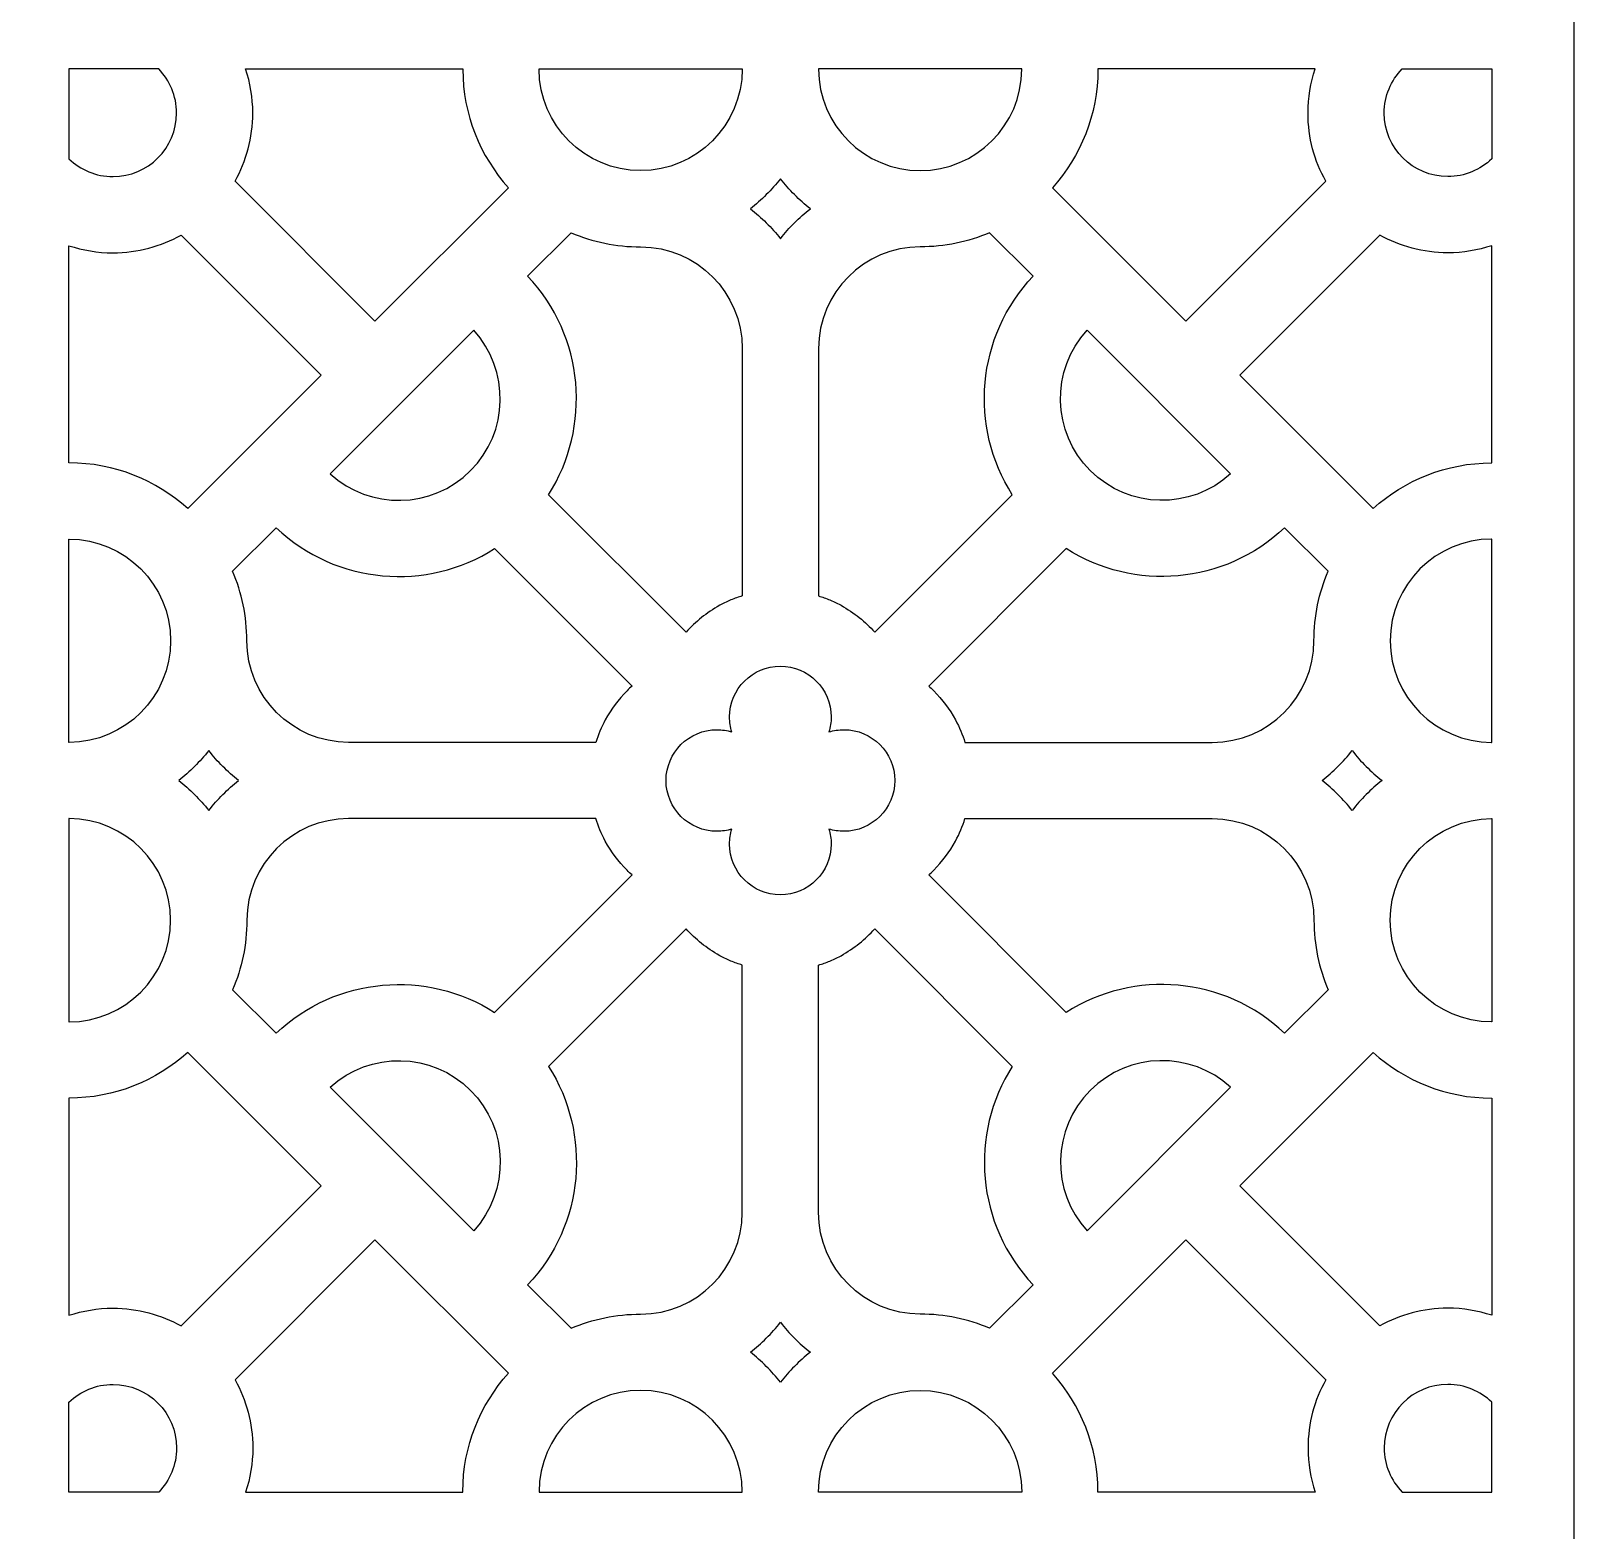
# Model space of a CAD drawing. Header units: centimetres. Extents: x -27.5 to -15.9, y -9.5 to 9.5.
# Drawn here: x -25.072 to -22.644, y -2.367 to -0.008 of the extents above; entities that cross this region are included whole.
import ezdxf

# ---------------------------------------------------------------- set-up
doc = ezdxf.new("R2010")
doc.units = ezdxf.units.CM
doc.header["$MEASUREMENT"] = 0
doc.layers.add('layer 1', color=7, linetype='Continuous')

msp = doc.modelspace()

# ---------------------------------------------------------------- linework, layer by layer
at = {"layer": 'layer 1', "color": 250}
for points, knots in [([(-27.5, 9.5), (-27.5, 9.5), (-27.5, 9.5), (-27.5, 9.5), (-27.5, 9.5), (-27.5, 9.5), (-22.6443, 9.5), (-22.6443, 9.5), (-22.6443, 9.5), (-22.6443, 9.5), (-22.6443, -9.5), (-22.6443, -9.5), (-22.6443, -9.5), (-22.6443, -9.5), (-27.5, -9.5), (-27.5, -9.5), (-27.5, -9.5), (-27.5, -9.5), (-27.5, 9.5), (-27.5, 9.5)], [0, 0, 0, 0, 0.1666667, 0.1666667, 0.1666667, 0.1666667, 0.3333333, 0.3333333, 0.3333333, 0.3333333, 0.5, 0.5, 0.5, 0.5, 0.6666667, 0.6666667, 0.6666667, 0.6666667, 1, 1, 1, 1]), ([(-24.87102, -0.06826), (-24.87102, -0.06826), (-24.87102, -0.06826), (-24.87102, -0.06826), (-24.87102, -0.06826), (-24.85364, -0.08626), (-24.84293, -0.11071), (-24.84293, -0.13759), (-24.84293, -0.13759), (-24.84293, -0.19263), (-24.88782, -0.23753), (-24.94287, -0.23753), (-24.94287, -0.23753), (-24.96974, -0.23753), (-24.99421, -0.22681), (-25.0122, -0.20944), (-25.0122, -0.20944), (-25.0122, -0.20944), (-25.0122, -0.06826), (-25.0122, -0.06826), (-25.0122, -0.06826), (-25.0122, -0.06826), (-24.87102, -0.06826), (-24.87102, -0.06826)], [0, 0, 0, 0, 0.1428571, 0.1428571, 0.1428571, 0.1428571, 0.2857143, 0.2857143, 0.2857143, 0.2857143, 0.4285714, 0.4285714, 0.4285714, 0.4285714, 0.5714286, 0.5714286, 0.5714286, 0.5714286, 0.7142857, 0.7142857, 0.7142857, 0.7142857, 1, 1, 1, 1]), ([(-24.75098, -0.24468), (-24.75098, -0.24468), (-24.75098, -0.24468), (-24.75098, -0.24468), (-24.75098, -0.24468), (-24.75098, -0.24468), (-24.5308, -0.46488), (-24.5308, -0.46488), (-24.5308, -0.46488), (-24.5308, -0.46488), (-24.32091, -0.25498), (-24.32091, -0.25498), (-24.32091, -0.25498), (-24.36535, -0.20553), (-24.39248, -0.14026), (-24.39263, -0.06884), (-24.39263, -0.06884), (-24.39263, -0.06865), (-24.39263, -0.06845), (-24.39263, -0.06826), (-24.39263, -0.06826), (-24.39263, -0.06826), (-24.73427, -0.06826), (-24.73427, -0.06826), (-24.73427, -0.06826), (-24.72698, -0.09008), (-24.72302, -0.11339), (-24.72302, -0.13759), (-24.72302, -0.13759), (-24.72302, -0.17643), (-24.7332, -0.21296), (-24.75098, -0.24468)], [0, 0, 0, 0, 0.1111111, 0.1111111, 0.1111111, 0.1111111, 0.2222222, 0.2222222, 0.2222222, 0.2222222, 0.3333333, 0.3333333, 0.3333333, 0.3333333, 0.4444444, 0.4444444, 0.4444444, 0.4444444, 0.5555556, 0.5555556, 0.5555556, 0.5555556, 0.6666667, 0.6666667, 0.6666667, 0.6666667, 0.7777778, 0.7777778, 0.7777778, 0.7777778, 1, 1, 1, 1]), ([(-24.27272, -0.06826), (-24.27272, -0.06826), (-24.27272, -0.06826), (-24.27272, -0.06826), (-24.27272, -0.06826), (-24.27272, -0.06843), (-24.27272, -0.0686), (-24.27272, -0.06877), (-24.27272, -0.06877), (-24.27244, -0.1566), (-24.20072, -0.22815), (-24.11283, -0.22815), (-24.11283, -0.22815), (-24.02487, -0.22815), (-23.95311, -0.15649), (-23.95296, -0.06857), (-23.95296, -0.06857), (-23.95296, -0.06846), (-23.95294, -0.06836), (-23.95294, -0.06826), (-23.95294, -0.06826), (-23.95294, -0.06826), (-24.27272, -0.06826), (-24.27272, -0.06826)], [0, 0, 0, 0, 0.1428571, 0.1428571, 0.1428571, 0.1428571, 0.2857143, 0.2857143, 0.2857143, 0.2857143, 0.4285714, 0.4285714, 0.4285714, 0.4285714, 0.5714286, 0.5714286, 0.5714286, 0.5714286, 0.7142857, 0.7142857, 0.7142857, 0.7142857, 1, 1, 1, 1]), ([(-23.51327, -0.06826), (-23.51327, -0.06826), (-23.51327, -0.06826), (-23.51327, -0.06826), (-23.51327, -0.06826), (-23.51327, -0.06843), (-23.51328, -0.0686), (-23.51328, -0.06877), (-23.51328, -0.06877), (-23.51355, -0.1566), (-23.58526, -0.22815), (-23.67315, -0.22815), (-23.67315, -0.22815), (-23.76111, -0.22815), (-23.83287, -0.15649), (-23.83303, -0.06857), (-23.83303, -0.06857), (-23.83303, -0.06846), (-23.83304, -0.06836), (-23.83304, -0.06826), (-23.83304, -0.06826), (-23.83304, -0.06826), (-23.51327, -0.06826), (-23.51327, -0.06826)], [0, 0, 0, 0, 0.1428571, 0.1428571, 0.1428571, 0.1428571, 0.2857143, 0.2857143, 0.2857143, 0.2857143, 0.4285714, 0.4285714, 0.4285714, 0.4285714, 0.5714286, 0.5714286, 0.5714286, 0.5714286, 0.7142857, 0.7142857, 0.7142857, 0.7142857, 1, 1, 1, 1]), ([(-23.035, -0.24468), (-23.035, -0.24468), (-23.035, -0.24468), (-23.035, -0.24468), (-23.035, -0.24468), (-23.035, -0.24468), (-23.25519, -0.46488), (-23.25519, -0.46488), (-23.25519, -0.46488), (-23.25519, -0.46488), (-23.46509, -0.25498), (-23.46509, -0.25498), (-23.46509, -0.25498), (-23.42065, -0.20553), (-23.3935, -0.14026), (-23.39336, -0.06884), (-23.39336, -0.06884), (-23.39336, -0.06865), (-23.39335, -0.06845), (-23.39335, -0.06826), (-23.39335, -0.06826), (-23.39335, -0.06826), (-23.05173, -0.06826), (-23.05173, -0.06826), (-23.05173, -0.06826), (-23.05901, -0.09008), (-23.06297, -0.11339), (-23.06297, -0.13759), (-23.06297, -0.13759), (-23.06297, -0.17643), (-23.0528, -0.21296), (-23.035, -0.24468)], [0, 0, 0, 0, 0.1111111, 0.1111111, 0.1111111, 0.1111111, 0.2222222, 0.2222222, 0.2222222, 0.2222222, 0.3333333, 0.3333333, 0.3333333, 0.3333333, 0.4444444, 0.4444444, 0.4444444, 0.4444444, 0.5555556, 0.5555556, 0.5555556, 0.5555556, 0.6666667, 0.6666667, 0.6666667, 0.6666667, 0.7777778, 0.7777778, 0.7777778, 0.7777778, 1, 1, 1, 1]), ([(-22.91496, -0.06826), (-22.91496, -0.06826), (-22.91496, -0.06826), (-22.91496, -0.06826), (-22.91496, -0.06826), (-22.93234, -0.08626), (-22.94305, -0.11071), (-22.94305, -0.13759), (-22.94305, -0.13759), (-22.94305, -0.19263), (-22.89816, -0.23753), (-22.84312, -0.23753), (-22.84312, -0.23753), (-22.81624, -0.23753), (-22.79179, -0.22681), (-22.7738, -0.20944), (-22.7738, -0.20944), (-22.7738, -0.20944), (-22.7738, -0.06826), (-22.7738, -0.06826), (-22.7738, -0.06826), (-22.7738, -0.06826), (-22.91496, -0.06826), (-22.91496, -0.06826)], [0, 0, 0, 0, 0.1428571, 0.1428571, 0.1428571, 0.1428571, 0.2857143, 0.2857143, 0.2857143, 0.2857143, 0.4285714, 0.4285714, 0.4285714, 0.4285714, 0.5714286, 0.5714286, 0.5714286, 0.5714286, 0.7142857, 0.7142857, 0.7142857, 0.7142857, 1, 1, 1, 1]), ([(-23.893, -0.24101), (-23.893, -0.24101), (-23.893, -0.24101), (-23.893, -0.24101), (-23.893, -0.24101), (-23.8792, -0.2585), (-23.86339, -0.27432), (-23.8459, -0.28811), (-23.8459, -0.28811), (-23.86339, -0.30189), (-23.8792, -0.31771), (-23.893, -0.33519), (-23.893, -0.33519), (-23.893, -0.33519), (-23.893, -0.3352), (-23.893, -0.3352), (-23.893, -0.3352), (-23.893, -0.3352), (-23.893, -0.33519), (-23.893, -0.33519), (-23.893, -0.33519), (-23.90678, -0.31771), (-23.92259, -0.30189), (-23.94008, -0.28811), (-23.94008, -0.28811), (-23.92259, -0.27432), (-23.90678, -0.2585), (-23.893, -0.24101)], [0, 0, 0, 0, 0.125, 0.125, 0.125, 0.125, 0.25, 0.25, 0.25, 0.25, 0.375, 0.375, 0.375, 0.375, 0.5, 0.5, 0.5, 0.5, 0.625, 0.625, 0.625, 0.625, 0.75, 0.75, 0.75, 0.75, 1, 1, 1, 1]), ([(-25.0122, -0.68783), (-25.0122, -0.68783), (-25.0122, -0.68783), (-25.0122, -0.68783), (-25.0122, -0.68783), (-25.01212, -0.68783), (-25.01205, -0.68783), (-25.01196, -0.68783), (-25.01196, -0.68783), (-24.94041, -0.68788), (-24.87501, -0.71505), (-24.82547, -0.75955), (-24.82547, -0.75955), (-24.82547, -0.75955), (-24.61558, -0.54966), (-24.61558, -0.54966), (-24.61558, -0.54966), (-24.61558, -0.54966), (-24.83577, -0.32948), (-24.83577, -0.32948), (-24.83577, -0.32948), (-24.86749, -0.34727), (-24.90403, -0.35744), (-24.94287, -0.35744), (-24.94287, -0.35744), (-24.96708, -0.35744), (-24.99039, -0.35348), (-25.0122, -0.3462), (-25.0122, -0.3462), (-25.0122, -0.3462), (-25.0122, -0.68783), (-25.0122, -0.68783)], [0, 0, 0, 0, 0.1111111, 0.1111111, 0.1111111, 0.1111111, 0.2222222, 0.2222222, 0.2222222, 0.2222222, 0.3333333, 0.3333333, 0.3333333, 0.3333333, 0.4444444, 0.4444444, 0.4444444, 0.4444444, 0.5555556, 0.5555556, 0.5555556, 0.5555556, 0.6666667, 0.6666667, 0.6666667, 0.6666667, 0.7777778, 0.7777778, 0.7777778, 0.7777778, 1, 1, 1, 1]), ([(-24.25781, -0.73786), (-24.25781, -0.73786), (-24.25781, -0.73786), (-24.25781, -0.73786), (-24.25781, -0.73786), (-24.25781, -0.73786), (-24.04146, -0.95421), (-24.04146, -0.95421), (-24.04146, -0.95421), (-24.02632, -0.93743), (-24.0093, -0.92394), (-23.98841, -0.9119), (-23.98841, -0.9119), (-23.98841, -0.9119), (-23.9709, -0.90345), (-23.9709, -0.90345), (-23.9709, -0.90345), (-23.96483, -0.90104), (-23.95888, -0.89893), (-23.95294, -0.89711), (-23.95294, -0.89711), (-23.95294, -0.89711), (-23.95294, -0.50795), (-23.95294, -0.50795), (-23.95294, -0.50795), (-23.95294, -0.41989), (-24.02476, -0.34806), (-24.11283, -0.34806), (-24.11283, -0.34806), (-24.15157, -0.34806), (-24.18851, -0.34011), (-24.22212, -0.32577), (-24.22212, -0.32577), (-24.22212, -0.32577), (-24.29062, -0.39428), (-24.29062, -0.39428), (-24.29062, -0.39428), (-24.20075, -0.4888), (-24.18984, -0.63157), (-24.25781, -0.73786)], [0, 0, 0, 0, 0.0909091, 0.0909091, 0.0909091, 0.0909091, 0.1818182, 0.1818182, 0.1818182, 0.1818182, 0.2727273, 0.2727273, 0.2727273, 0.2727273, 0.3636364, 0.3636364, 0.3636364, 0.3636364, 0.4545455, 0.4545455, 0.4545455, 0.4545455, 0.5454545, 0.5454545, 0.5454545, 0.5454545, 0.6363636, 0.6363636, 0.6363636, 0.6363636, 0.7272727, 0.7272727, 0.7272727, 0.7272727, 0.8181818, 0.8181818, 0.8181818, 0.8181818, 1, 1, 1, 1]), ([(-23.52817, -0.73786), (-23.52817, -0.73786), (-23.52817, -0.73786), (-23.52817, -0.73786), (-23.52817, -0.73786), (-23.52817, -0.73786), (-23.74452, -0.95421), (-23.74452, -0.95421), (-23.74452, -0.95421), (-23.75966, -0.93743), (-23.77668, -0.92394), (-23.79759, -0.9119), (-23.79759, -0.9119), (-23.79759, -0.9119), (-23.81509, -0.90345), (-23.81509, -0.90345), (-23.81509, -0.90345), (-23.82116, -0.90104), (-23.82712, -0.89893), (-23.83304, -0.89711), (-23.83304, -0.89711), (-23.83304, -0.89711), (-23.83304, -0.50795), (-23.83304, -0.50795), (-23.83304, -0.50795), (-23.83304, -0.41989), (-23.76121, -0.34806), (-23.67315, -0.34806), (-23.67315, -0.34806), (-23.63441, -0.34806), (-23.59747, -0.34011), (-23.56386, -0.32577), (-23.56386, -0.32577), (-23.56386, -0.32577), (-23.49538, -0.39428), (-23.49538, -0.39428), (-23.49538, -0.39428), (-23.58523, -0.4888), (-23.59616, -0.63157), (-23.52817, -0.73786)], [0, 0, 0, 0, 0.0909091, 0.0909091, 0.0909091, 0.0909091, 0.1818182, 0.1818182, 0.1818182, 0.1818182, 0.2727273, 0.2727273, 0.2727273, 0.2727273, 0.3636364, 0.3636364, 0.3636364, 0.3636364, 0.4545455, 0.4545455, 0.4545455, 0.4545455, 0.5454545, 0.5454545, 0.5454545, 0.5454545, 0.6363636, 0.6363636, 0.6363636, 0.6363636, 0.7272727, 0.7272727, 0.7272727, 0.7272727, 0.8181818, 0.8181818, 0.8181818, 0.8181818, 1, 1, 1, 1]), ([(-22.7738, -0.68783), (-22.7738, -0.68783), (-22.7738, -0.68783), (-22.7738, -0.68783), (-22.7738, -0.68783), (-22.7738, -0.68783), (-22.77402, -0.68783), (-22.77402, -0.68783), (-22.77402, -0.68783), (-22.84558, -0.68788), (-22.91097, -0.71505), (-22.96051, -0.75955), (-22.96051, -0.75955), (-22.96051, -0.75955), (-23.1704, -0.54966), (-23.1704, -0.54966), (-23.1704, -0.54966), (-23.1704, -0.54966), (-22.95021, -0.32948), (-22.95021, -0.32948), (-22.95021, -0.32948), (-22.91849, -0.34727), (-22.88195, -0.35744), (-22.84312, -0.35744), (-22.84312, -0.35744), (-22.81892, -0.35744), (-22.79561, -0.35348), (-22.7738, -0.3462), (-22.7738, -0.3462), (-22.7738, -0.3462), (-22.7738, -0.68783), (-22.7738, -0.68783)], [0, 0, 0, 0, 0.1111111, 0.1111111, 0.1111111, 0.1111111, 0.2222222, 0.2222222, 0.2222222, 0.2222222, 0.3333333, 0.3333333, 0.3333333, 0.3333333, 0.4444444, 0.4444444, 0.4444444, 0.4444444, 0.5555556, 0.5555556, 0.5555556, 0.5555556, 0.6666667, 0.6666667, 0.6666667, 0.6666667, 0.7777778, 0.7777778, 0.7777778, 0.7777778, 1, 1, 1, 1]), ([(-24.37546, -0.47912), (-24.37546, -0.47912), (-24.37546, -0.47912), (-24.37546, -0.47912), (-24.37546, -0.47912), (-24.3182, -0.54171), (-24.31983, -0.63948), (-24.38041, -0.70006), (-24.38041, -0.70006), (-24.44098, -0.76063), (-24.53874, -0.76227), (-24.60133, -0.705), (-24.60133, -0.705), (-24.60133, -0.705), (-24.37546, -0.47912), (-24.37546, -0.47912)], [0, 0, 0, 0, 0.2, 0.2, 0.2, 0.2, 0.4, 0.4, 0.4, 0.4, 0.6, 0.6, 0.6, 0.6, 1, 1, 1, 1]), ([(-23.41052, -0.47912), (-23.41052, -0.47912), (-23.41052, -0.47912), (-23.41052, -0.47912), (-23.41052, -0.47912), (-23.4678, -0.54171), (-23.46617, -0.63948), (-23.40557, -0.70006), (-23.40557, -0.70006), (-23.345, -0.76063), (-23.24726, -0.76227), (-23.18466, -0.705), (-23.18466, -0.705), (-23.18466, -0.705), (-23.41052, -0.47912), (-23.41052, -0.47912)], [0, 0, 0, 0, 0.2, 0.2, 0.2, 0.2, 0.4, 0.4, 0.4, 0.4, 0.6, 0.6, 0.6, 0.6, 1, 1, 1, 1]), ([(-24.12633, -1.03892), (-24.12633, -1.03892), (-24.12633, -1.03892), (-24.12633, -1.03892), (-24.12633, -1.03892), (-24.12633, -1.03892), (-24.3426, -0.82265), (-24.3426, -0.82265), (-24.3426, -0.82265), (-24.44887, -0.89062), (-24.59166, -0.87969), (-24.68618, -0.78984), (-24.68618, -0.78984), (-24.68618, -0.78984), (-24.75468, -0.85834), (-24.75468, -0.85834), (-24.75468, -0.85834), (-24.74034, -0.89194), (-24.7324, -0.92889), (-24.7324, -0.96763), (-24.7324, -0.96763), (-24.7324, -1.05569), (-24.66057, -1.12751), (-24.57251, -1.12751), (-24.57251, -1.12751), (-24.57251, -1.12751), (-24.18329, -1.12751), (-24.18329, -1.12751), (-24.18329, -1.12751), (-24.17954, -1.11562), (-24.17471, -1.10403), (-24.16856, -1.09206), (-24.16856, -1.09206), (-24.15865, -1.07486), (-24.14796, -1.06054), (-24.13425, -1.04616), (-24.13425, -1.04616), (-24.1316, -1.04365), (-24.12898, -1.04124), (-24.12633, -1.03892)], [0, 0, 0, 0, 0.0909091, 0.0909091, 0.0909091, 0.0909091, 0.1818182, 0.1818182, 0.1818182, 0.1818182, 0.2727273, 0.2727273, 0.2727273, 0.2727273, 0.3636364, 0.3636364, 0.3636364, 0.3636364, 0.4545455, 0.4545455, 0.4545455, 0.4545455, 0.5454545, 0.5454545, 0.5454545, 0.5454545, 0.6363636, 0.6363636, 0.6363636, 0.6363636, 0.7272727, 0.7272727, 0.7272727, 0.7272727, 0.8181818, 0.8181818, 0.8181818, 0.8181818, 1, 1, 1, 1]), ([(-23.65966, -1.03892), (-23.65966, -1.03892), (-23.65966, -1.03892), (-23.65966, -1.03892), (-23.65966, -1.03892), (-23.65966, -1.03892), (-23.44338, -0.82265), (-23.44338, -0.82265), (-23.44338, -0.82265), (-23.33711, -0.89062), (-23.19432, -0.87969), (-23.0998, -0.78984), (-23.0998, -0.78984), (-23.0998, -0.78984), (-23.0313, -0.85834), (-23.0313, -0.85834), (-23.0313, -0.85834), (-23.04566, -0.89194), (-23.0536, -0.92889), (-23.0536, -0.96763), (-23.0536, -0.96763), (-23.0536, -1.05569), (-23.12543, -1.12751), (-23.21349, -1.12751), (-23.21349, -1.12751), (-23.21349, -1.12751), (-23.60269, -1.12751), (-23.60269, -1.12751), (-23.60269, -1.12751), (-23.60644, -1.11562), (-23.61128, -1.10403), (-23.61743, -1.09206), (-23.61743, -1.09206), (-23.62733, -1.07486), (-23.63802, -1.06054), (-23.65175, -1.04616), (-23.65175, -1.04616), (-23.65438, -1.04365), (-23.65701, -1.04124), (-23.65966, -1.03892)], [0, 0, 0, 0, 0.0909091, 0.0909091, 0.0909091, 0.0909091, 0.1818182, 0.1818182, 0.1818182, 0.1818182, 0.2727273, 0.2727273, 0.2727273, 0.2727273, 0.3636364, 0.3636364, 0.3636364, 0.3636364, 0.4545455, 0.4545455, 0.4545455, 0.4545455, 0.5454545, 0.5454545, 0.5454545, 0.5454545, 0.6363636, 0.6363636, 0.6363636, 0.6363636, 0.7272727, 0.7272727, 0.7272727, 0.7272727, 0.8181818, 0.8181818, 0.8181818, 0.8181818, 1, 1, 1, 1]), ([(-25.0122, -1.12751), (-25.0122, -1.12751), (-25.0122, -1.12751), (-25.0122, -1.12751), (-25.0122, -1.12751), (-25.01203, -1.12751), (-25.01186, -1.1275), (-25.01169, -1.1275), (-25.01169, -1.1275), (-24.92387, -1.12723), (-24.85231, -1.05552), (-24.85231, -0.96763), (-24.85231, -0.96763), (-24.85231, -0.87966), (-24.92397, -0.80791), (-25.01189, -0.80774), (-25.01189, -0.80774), (-25.01189, -0.80774), (-25.0121, -0.80774), (-25.0122, -0.80774), (-25.0122, -0.80774), (-25.0122, -0.80774), (-25.0122, -1.12751), (-25.0122, -1.12751)], [0, 0, 0, 0, 0.1428571, 0.1428571, 0.1428571, 0.1428571, 0.2857143, 0.2857143, 0.2857143, 0.2857143, 0.4285714, 0.4285714, 0.4285714, 0.4285714, 0.5714286, 0.5714286, 0.5714286, 0.5714286, 0.7142857, 0.7142857, 0.7142857, 0.7142857, 1, 1, 1, 1]), ([(-22.7738, -1.12751), (-22.7738, -1.12751), (-22.7738, -1.12751), (-22.7738, -1.12751), (-22.7738, -1.12751), (-22.77397, -1.12751), (-22.77412, -1.1275), (-22.77429, -1.1275), (-22.77429, -1.1275), (-22.86213, -1.12723), (-22.93368, -1.05552), (-22.93368, -0.96763), (-22.93368, -0.96763), (-22.93368, -0.87966), (-22.86201, -0.80791), (-22.77409, -0.80774), (-22.77409, -0.80774), (-22.77399, -0.80774), (-22.7739, -0.80774), (-22.7738, -0.80774), (-22.7738, -0.80774), (-22.7738, -0.80774), (-22.7738, -1.12751), (-22.7738, -1.12751)], [0, 0, 0, 0, 0.1428571, 0.1428571, 0.1428571, 0.1428571, 0.2857143, 0.2857143, 0.2857143, 0.2857143, 0.4285714, 0.4285714, 0.4285714, 0.4285714, 0.5714286, 0.5714286, 0.5714286, 0.5714286, 0.7142857, 0.7142857, 0.7142857, 0.7142857, 1, 1, 1, 1]), ([(-24.07289, -1.18746), (-24.07289, -1.18746), (-24.07289, -1.18746), (-24.07289, -1.18746), (-24.07289, -1.18746), (-24.07289, -1.2315), (-24.03698, -1.26741), (-23.99295, -1.26741), (-23.99295, -1.26741), (-23.98476, -1.26741), (-23.97683, -1.26616), (-23.96938, -1.26386), (-23.96938, -1.26386), (-23.9717, -1.27131), (-23.97294, -1.27922), (-23.97294, -1.28741), (-23.97294, -1.28741), (-23.97294, -1.33145), (-23.93703, -1.36736), (-23.893, -1.36736), (-23.893, -1.36736), (-23.893, -1.36736), (-23.89298, -1.36736), (-23.89298, -1.36736), (-23.89298, -1.36736), (-23.84895, -1.36736), (-23.81304, -1.33145), (-23.81304, -1.28741), (-23.81304, -1.28741), (-23.81304, -1.27922), (-23.8143, -1.27131), (-23.8166, -1.26386), (-23.8166, -1.26386), (-23.80915, -1.26616), (-23.80124, -1.26741), (-23.79305, -1.26741), (-23.79305, -1.26741), (-23.74902, -1.26741), (-23.71311, -1.2315), (-23.71311, -1.18746), (-23.71311, -1.18746), (-23.71311, -1.14344), (-23.74902, -1.10752), (-23.79305, -1.10752), (-23.79305, -1.10752), (-23.80124, -1.10752), (-23.80915, -1.10878), (-23.8166, -1.11108), (-23.8166, -1.11108), (-23.8143, -1.10363), (-23.81304, -1.09571), (-23.81304, -1.08752), (-23.81304, -1.08752), (-23.81304, -1.04349), (-23.84895, -1.00757), (-23.89298, -1.00757), (-23.89298, -1.00757), (-23.89298, -1.00757), (-23.893, -1.00757), (-23.893, -1.00757), (-23.893, -1.00757), (-23.93703, -1.00757), (-23.97294, -1.04349), (-23.97294, -1.08752), (-23.97294, -1.08752), (-23.97294, -1.09571), (-23.9717, -1.10363), (-23.96938, -1.11108), (-23.96938, -1.11108), (-23.97683, -1.10878), (-23.98476, -1.10752), (-23.99295, -1.10752), (-23.99295, -1.10752), (-24.03698, -1.10752), (-24.07289, -1.14344), (-24.07289, -1.18746)], [0, 0, 0, 0, 0.05, 0.05, 0.05, 0.05, 0.1, 0.1, 0.1, 0.1, 0.15, 0.15, 0.15, 0.15, 0.2, 0.2, 0.2, 0.2, 0.25, 0.25, 0.25, 0.25, 0.3, 0.3, 0.3, 0.3, 0.35, 0.35, 0.35, 0.35, 0.4, 0.4, 0.4, 0.4, 0.45, 0.45, 0.45, 0.45, 0.5, 0.5, 0.5, 0.5, 0.55, 0.55, 0.55, 0.55, 0.6, 0.6, 0.6, 0.6, 0.65, 0.65, 0.65, 0.65, 0.7, 0.7, 0.7, 0.7, 0.75, 0.75, 0.75, 0.75, 0.8, 0.8, 0.8, 0.8, 0.85, 0.85, 0.85, 0.85, 0.9, 0.9, 0.9, 0.9, 1, 1, 1, 1]), ([(-24.74526, -1.18746), (-24.74526, -1.18746), (-24.74526, -1.18746), (-24.74526, -1.18746), (-24.74526, -1.18746), (-24.76275, -1.20126), (-24.77857, -1.21707), (-24.79235, -1.23456), (-24.79235, -1.23456), (-24.80613, -1.21707), (-24.82196, -1.20126), (-24.83945, -1.18746), (-24.83945, -1.18746), (-24.82196, -1.17368), (-24.80613, -1.15786), (-24.79235, -1.14038), (-24.79235, -1.14038), (-24.77857, -1.15786), (-24.76275, -1.17368), (-24.74526, -1.18746)], [0, 0, 0, 0, 0.1666667, 0.1666667, 0.1666667, 0.1666667, 0.3333333, 0.3333333, 0.3333333, 0.3333333, 0.5, 0.5, 0.5, 0.5, 0.6666667, 0.6666667, 0.6666667, 0.6666667, 1, 1, 1, 1]), ([(-23.04075, -1.18746), (-23.04075, -1.18746), (-23.04075, -1.18746), (-23.04075, -1.18746), (-23.04075, -1.18746), (-23.02325, -1.20126), (-23.00742, -1.21707), (-22.99364, -1.23456), (-22.99364, -1.23456), (-22.97985, -1.21707), (-22.96402, -1.20126), (-22.94654, -1.18746), (-22.94654, -1.18746), (-22.94654, -1.18746), (-22.94653, -1.18746), (-22.94653, -1.18746), (-22.94653, -1.18746), (-22.94653, -1.18746), (-22.94654, -1.18746), (-22.94654, -1.18746), (-22.94654, -1.18746), (-22.96402, -1.17368), (-22.97985, -1.15786), (-22.99364, -1.14038), (-22.99364, -1.14038), (-23.00742, -1.15786), (-23.02325, -1.17368), (-23.04075, -1.18746)], [0, 0, 0, 0, 0.125, 0.125, 0.125, 0.125, 0.25, 0.25, 0.25, 0.25, 0.375, 0.375, 0.375, 0.375, 0.5, 0.5, 0.5, 0.5, 0.625, 0.625, 0.625, 0.625, 0.75, 0.75, 0.75, 0.75, 1, 1, 1, 1]), ([(-25.0122, -1.24742), (-25.0122, -1.24742), (-25.0122, -1.24742), (-25.0122, -1.24742), (-25.0122, -1.24742), (-25.01203, -1.24742), (-25.01186, -1.24742), (-25.01169, -1.24742), (-25.01169, -1.24742), (-24.92387, -1.2477), (-24.85231, -1.31941), (-24.85231, -1.40731), (-24.85231, -1.40731), (-24.85231, -1.49527), (-24.92397, -1.56702), (-25.01189, -1.56719), (-25.01189, -1.56719), (-25.01189, -1.56719), (-25.0121, -1.56719), (-25.0122, -1.56719), (-25.0122, -1.56719), (-25.0122, -1.56719), (-25.0122, -1.24742), (-25.0122, -1.24742)], [0, 0, 0, 0, 0.1428571, 0.1428571, 0.1428571, 0.1428571, 0.2857143, 0.2857143, 0.2857143, 0.2857143, 0.4285714, 0.4285714, 0.4285714, 0.4285714, 0.5714286, 0.5714286, 0.5714286, 0.5714286, 0.7142857, 0.7142857, 0.7142857, 0.7142857, 1, 1, 1, 1]), ([(-24.12633, -1.33601), (-24.12633, -1.33601), (-24.12633, -1.33601), (-24.12633, -1.33601), (-24.12633, -1.33601), (-24.12633, -1.33601), (-24.3426, -1.55229), (-24.3426, -1.55229), (-24.3426, -1.55229), (-24.44887, -1.48431), (-24.59166, -1.49523), (-24.68618, -1.58509), (-24.68618, -1.58509), (-24.68618, -1.58509), (-24.75468, -1.51659), (-24.75468, -1.51659), (-24.75468, -1.51659), (-24.74034, -1.48298), (-24.7324, -1.44605), (-24.7324, -1.40731), (-24.7324, -1.40731), (-24.7324, -1.31924), (-24.66057, -1.24742), (-24.57251, -1.24742), (-24.57251, -1.24742), (-24.57251, -1.24742), (-24.18329, -1.24742), (-24.18329, -1.24742), (-24.18329, -1.24742), (-24.17954, -1.25932), (-24.17471, -1.2709), (-24.16856, -1.28287), (-24.16856, -1.28287), (-24.15865, -1.30008), (-24.14796, -1.31439), (-24.13425, -1.32876), (-24.13425, -1.32876), (-24.1316, -1.33128), (-24.12898, -1.33369), (-24.12633, -1.33601)], [0, 0, 0, 0, 0.0909091, 0.0909091, 0.0909091, 0.0909091, 0.1818182, 0.1818182, 0.1818182, 0.1818182, 0.2727273, 0.2727273, 0.2727273, 0.2727273, 0.3636364, 0.3636364, 0.3636364, 0.3636364, 0.4545455, 0.4545455, 0.4545455, 0.4545455, 0.5454545, 0.5454545, 0.5454545, 0.5454545, 0.6363636, 0.6363636, 0.6363636, 0.6363636, 0.7272727, 0.7272727, 0.7272727, 0.7272727, 0.8181818, 0.8181818, 0.8181818, 0.8181818, 1, 1, 1, 1]), ([(-23.65966, -1.33601), (-23.65966, -1.33601), (-23.65966, -1.33601), (-23.65966, -1.33601), (-23.65966, -1.33601), (-23.65966, -1.33601), (-23.44338, -1.55229), (-23.44338, -1.55229), (-23.44338, -1.55229), (-23.33711, -1.48431), (-23.19432, -1.49523), (-23.0998, -1.58509), (-23.0998, -1.58509), (-23.0998, -1.58509), (-23.0313, -1.51659), (-23.0313, -1.51659), (-23.0313, -1.51659), (-23.04566, -1.48298), (-23.0536, -1.44605), (-23.0536, -1.40731), (-23.0536, -1.40731), (-23.0536, -1.31924), (-23.12543, -1.24742), (-23.21349, -1.24742), (-23.21349, -1.24742), (-23.21349, -1.24742), (-23.60269, -1.24742), (-23.60269, -1.24742), (-23.60269, -1.24742), (-23.60644, -1.25932), (-23.61128, -1.2709), (-23.61743, -1.28287), (-23.61743, -1.28287), (-23.62733, -1.30008), (-23.63802, -1.31439), (-23.65175, -1.32876), (-23.65175, -1.32876), (-23.65438, -1.33128), (-23.65701, -1.33369), (-23.65966, -1.33601)], [0, 0, 0, 0, 0.0909091, 0.0909091, 0.0909091, 0.0909091, 0.1818182, 0.1818182, 0.1818182, 0.1818182, 0.2727273, 0.2727273, 0.2727273, 0.2727273, 0.3636364, 0.3636364, 0.3636364, 0.3636364, 0.4545455, 0.4545455, 0.4545455, 0.4545455, 0.5454545, 0.5454545, 0.5454545, 0.5454545, 0.6363636, 0.6363636, 0.6363636, 0.6363636, 0.7272727, 0.7272727, 0.7272727, 0.7272727, 0.8181818, 0.8181818, 0.8181818, 0.8181818, 1, 1, 1, 1]), ([(-22.7738, -1.24742), (-22.7738, -1.24742), (-22.7738, -1.24742), (-22.7738, -1.24742), (-22.7738, -1.24742), (-22.77397, -1.24742), (-22.77412, -1.24742), (-22.77429, -1.24742), (-22.77429, -1.24742), (-22.86213, -1.2477), (-22.93368, -1.31941), (-22.93368, -1.40731), (-22.93368, -1.40731), (-22.93368, -1.49527), (-22.86201, -1.56702), (-22.77409, -1.56719), (-22.77409, -1.56719), (-22.77399, -1.56719), (-22.7739, -1.56719), (-22.7738, -1.56719), (-22.7738, -1.56719), (-22.7738, -1.56719), (-22.7738, -1.24742), (-22.7738, -1.24742)], [0, 0, 0, 0, 0.1428571, 0.1428571, 0.1428571, 0.1428571, 0.2857143, 0.2857143, 0.2857143, 0.2857143, 0.4285714, 0.4285714, 0.4285714, 0.4285714, 0.5714286, 0.5714286, 0.5714286, 0.5714286, 0.7142857, 0.7142857, 0.7142857, 0.7142857, 1, 1, 1, 1]), ([(-24.25781, -1.63708), (-24.25781, -1.63708), (-24.25781, -1.63708), (-24.25781, -1.63708), (-24.25781, -1.63708), (-24.25781, -1.63708), (-24.04146, -1.42072), (-24.04146, -1.42072), (-24.04146, -1.42072), (-24.02632, -1.4375), (-24.0093, -1.45099), (-23.98841, -1.46303), (-23.98841, -1.46303), (-23.98841, -1.46303), (-23.9709, -1.47149), (-23.9709, -1.47149), (-23.9709, -1.47149), (-23.96483, -1.47389), (-23.95888, -1.476), (-23.95294, -1.47782), (-23.95294, -1.47782), (-23.95294, -1.47782), (-23.95294, -1.86698), (-23.95294, -1.86698), (-23.95294, -1.86698), (-23.95294, -1.95504), (-24.02476, -2.02686), (-24.11283, -2.02686), (-24.11283, -2.02686), (-24.11283, -2.02686), (-24.11283, -2.02687), (-24.11283, -2.02687), (-24.11283, -2.02687), (-24.15157, -2.02687), (-24.18851, -2.03482), (-24.22212, -2.04916), (-24.22212, -2.04916), (-24.22212, -2.04916), (-24.29062, -1.98066), (-24.29062, -1.98066), (-24.29062, -1.98066), (-24.20075, -1.88614), (-24.18984, -1.74336), (-24.25781, -1.63708)], [0, 0, 0, 0, 0.0833333, 0.0833333, 0.0833333, 0.0833333, 0.1666667, 0.1666667, 0.1666667, 0.1666667, 0.25, 0.25, 0.25, 0.25, 0.3333333, 0.3333333, 0.3333333, 0.3333333, 0.4166667, 0.4166667, 0.4166667, 0.4166667, 0.5, 0.5, 0.5, 0.5, 0.5833333, 0.5833333, 0.5833333, 0.5833333, 0.6666667, 0.6666667, 0.6666667, 0.6666667, 0.75, 0.75, 0.75, 0.75, 0.8333333, 0.8333333, 0.8333333, 0.8333333, 1, 1, 1, 1]), ([(-23.52817, -1.63708), (-23.52817, -1.63708), (-23.52817, -1.63708), (-23.52817, -1.63708), (-23.52817, -1.63708), (-23.52817, -1.63708), (-23.74452, -1.42072), (-23.74452, -1.42072), (-23.74452, -1.42072), (-23.75966, -1.4375), (-23.77668, -1.45099), (-23.79759, -1.46303), (-23.79759, -1.46303), (-23.79759, -1.46303), (-23.81509, -1.47149), (-23.81509, -1.47149), (-23.81509, -1.47149), (-23.82116, -1.47389), (-23.82712, -1.476), (-23.83304, -1.47782), (-23.83304, -1.47782), (-23.83304, -1.47782), (-23.83304, -1.86698), (-23.83304, -1.86698), (-23.83304, -1.86698), (-23.83304, -1.95504), (-23.76121, -2.02686), (-23.67315, -2.02686), (-23.67315, -2.02686), (-23.67315, -2.02686), (-23.67315, -2.02687), (-23.67315, -2.02687), (-23.67315, -2.02687), (-23.63441, -2.02687), (-23.59747, -2.03482), (-23.56386, -2.04916), (-23.56386, -2.04916), (-23.56386, -2.04916), (-23.49538, -1.98066), (-23.49538, -1.98066), (-23.49538, -1.98066), (-23.58523, -1.88614), (-23.59616, -1.74336), (-23.52817, -1.63708)], [0, 0, 0, 0, 0.0833333, 0.0833333, 0.0833333, 0.0833333, 0.1666667, 0.1666667, 0.1666667, 0.1666667, 0.25, 0.25, 0.25, 0.25, 0.3333333, 0.3333333, 0.3333333, 0.3333333, 0.4166667, 0.4166667, 0.4166667, 0.4166667, 0.5, 0.5, 0.5, 0.5, 0.5833333, 0.5833333, 0.5833333, 0.5833333, 0.6666667, 0.6666667, 0.6666667, 0.6666667, 0.75, 0.75, 0.75, 0.75, 0.8333333, 0.8333333, 0.8333333, 0.8333333, 1, 1, 1, 1]), ([(-25.0122, -1.68711), (-25.0122, -1.68711), (-25.0122, -1.68711), (-25.0122, -1.68711), (-25.0122, -1.68711), (-25.01212, -1.68711), (-25.01205, -1.6871), (-25.01196, -1.6871), (-25.01196, -1.6871), (-24.94041, -1.68705), (-24.87501, -1.65988), (-24.82547, -1.61538), (-24.82547, -1.61538), (-24.82547, -1.61538), (-24.61558, -1.82527), (-24.61558, -1.82527), (-24.61558, -1.82527), (-24.61558, -1.82527), (-24.83577, -2.04546), (-24.83577, -2.04546), (-24.83577, -2.04546), (-24.86749, -2.02766), (-24.90403, -2.01749), (-24.94287, -2.01749), (-24.94287, -2.01749), (-24.96708, -2.01749), (-24.99039, -2.02145), (-25.0122, -2.02874), (-25.0122, -2.02874), (-25.0122, -2.02874), (-25.0122, -1.68711), (-25.0122, -1.68711)], [0, 0, 0, 0, 0.1111111, 0.1111111, 0.1111111, 0.1111111, 0.2222222, 0.2222222, 0.2222222, 0.2222222, 0.3333333, 0.3333333, 0.3333333, 0.3333333, 0.4444444, 0.4444444, 0.4444444, 0.4444444, 0.5555556, 0.5555556, 0.5555556, 0.5555556, 0.6666667, 0.6666667, 0.6666667, 0.6666667, 0.7777778, 0.7777778, 0.7777778, 0.7777778, 1, 1, 1, 1]), ([(-24.37546, -1.89581), (-24.37546, -1.89581), (-24.37546, -1.89581), (-24.37546, -1.89581), (-24.37546, -1.89581), (-24.3182, -1.83321), (-24.31983, -1.73544), (-24.38041, -1.67487), (-24.38041, -1.67487), (-24.44098, -1.61429), (-24.53874, -1.61266), (-24.60133, -1.66994), (-24.60133, -1.66994), (-24.60133, -1.66994), (-24.37546, -1.89581), (-24.37546, -1.89581)], [0, 0, 0, 0, 0.2, 0.2, 0.2, 0.2, 0.4, 0.4, 0.4, 0.4, 0.6, 0.6, 0.6, 0.6, 1, 1, 1, 1]), ([(-23.41052, -1.89581), (-23.41052, -1.89581), (-23.41052, -1.89581), (-23.41052, -1.89581), (-23.41052, -1.89581), (-23.4678, -1.83321), (-23.46617, -1.73544), (-23.40557, -1.67487), (-23.40557, -1.67487), (-23.345, -1.61429), (-23.24726, -1.61266), (-23.18466, -1.66994), (-23.18466, -1.66994), (-23.18466, -1.66994), (-23.41052, -1.89581), (-23.41052, -1.89581)], [0, 0, 0, 0, 0.2, 0.2, 0.2, 0.2, 0.4, 0.4, 0.4, 0.4, 0.6, 0.6, 0.6, 0.6, 1, 1, 1, 1]), ([(-22.7738, -1.68711), (-22.7738, -1.68711), (-22.7738, -1.68711), (-22.7738, -1.68711), (-22.7738, -1.68711), (-22.7738, -1.68711), (-22.77402, -1.6871), (-22.77402, -1.6871), (-22.77402, -1.6871), (-22.84558, -1.68705), (-22.91097, -1.65988), (-22.96051, -1.61538), (-22.96051, -1.61538), (-22.96051, -1.61538), (-23.1704, -1.82527), (-23.1704, -1.82527), (-23.1704, -1.82527), (-23.1704, -1.82527), (-22.95021, -2.04546), (-22.95021, -2.04546), (-22.95021, -2.04546), (-22.91849, -2.02766), (-22.88195, -2.01749), (-22.84312, -2.01749), (-22.84312, -2.01749), (-22.81892, -2.01749), (-22.79561, -2.02145), (-22.7738, -2.02874), (-22.7738, -2.02874), (-22.7738, -2.02874), (-22.7738, -1.68711), (-22.7738, -1.68711)], [0, 0, 0, 0, 0.1111111, 0.1111111, 0.1111111, 0.1111111, 0.2222222, 0.2222222, 0.2222222, 0.2222222, 0.3333333, 0.3333333, 0.3333333, 0.3333333, 0.4444444, 0.4444444, 0.4444444, 0.4444444, 0.5555556, 0.5555556, 0.5555556, 0.5555556, 0.6666667, 0.6666667, 0.6666667, 0.6666667, 0.7777778, 0.7777778, 0.7777778, 0.7777778, 1, 1, 1, 1]), ([(-24.75098, -2.13024), (-24.75098, -2.13024), (-24.75098, -2.13024), (-24.75098, -2.13024), (-24.75098, -2.13024), (-24.75098, -2.13024), (-24.5308, -1.91006), (-24.5308, -1.91006), (-24.5308, -1.91006), (-24.5308, -1.91006), (-24.32091, -2.11995), (-24.32091, -2.11995), (-24.32091, -2.11995), (-24.36535, -2.16941), (-24.39248, -2.23468), (-24.39263, -2.30609), (-24.39263, -2.30609), (-24.39263, -2.30628), (-24.39263, -2.30647), (-24.39263, -2.30666), (-24.39263, -2.30666), (-24.39263, -2.30666), (-24.73427, -2.30666), (-24.73427, -2.30666), (-24.73427, -2.30666), (-24.72698, -2.28486), (-24.72302, -2.26155), (-24.72302, -2.23734), (-24.72302, -2.23734), (-24.72302, -2.1985), (-24.7332, -2.16196), (-24.75098, -2.13024)], [0, 0, 0, 0, 0.1111111, 0.1111111, 0.1111111, 0.1111111, 0.2222222, 0.2222222, 0.2222222, 0.2222222, 0.3333333, 0.3333333, 0.3333333, 0.3333333, 0.4444444, 0.4444444, 0.4444444, 0.4444444, 0.5555556, 0.5555556, 0.5555556, 0.5555556, 0.6666667, 0.6666667, 0.6666667, 0.6666667, 0.7777778, 0.7777778, 0.7777778, 0.7777778, 1, 1, 1, 1]), ([(-23.035, -2.13024), (-23.035, -2.13024), (-23.035, -2.13024), (-23.035, -2.13024), (-23.035, -2.13024), (-23.035, -2.13024), (-23.25519, -1.91006), (-23.25519, -1.91006), (-23.25519, -1.91006), (-23.25519, -1.91006), (-23.46509, -2.11995), (-23.46509, -2.11995), (-23.46509, -2.11995), (-23.42065, -2.16941), (-23.3935, -2.23468), (-23.39336, -2.30609), (-23.39336, -2.30609), (-23.39336, -2.30628), (-23.39335, -2.30647), (-23.39335, -2.30666), (-23.39335, -2.30666), (-23.39335, -2.30666), (-23.05173, -2.30666), (-23.05173, -2.30666), (-23.05173, -2.30666), (-23.05901, -2.28486), (-23.06297, -2.26155), (-23.06297, -2.23734), (-23.06297, -2.23734), (-23.06297, -2.1985), (-23.0528, -2.16196), (-23.035, -2.13024)], [0, 0, 0, 0, 0.1111111, 0.1111111, 0.1111111, 0.1111111, 0.2222222, 0.2222222, 0.2222222, 0.2222222, 0.3333333, 0.3333333, 0.3333333, 0.3333333, 0.4444444, 0.4444444, 0.4444444, 0.4444444, 0.5555556, 0.5555556, 0.5555556, 0.5555556, 0.6666667, 0.6666667, 0.6666667, 0.6666667, 0.7777778, 0.7777778, 0.7777778, 0.7777778, 1, 1, 1, 1]), ([(-23.893, -2.13392), (-23.893, -2.13392), (-23.893, -2.13392), (-23.893, -2.13392), (-23.893, -2.13392), (-23.8792, -2.11642), (-23.86339, -2.10061), (-23.8459, -2.08682), (-23.8459, -2.08682), (-23.86339, -2.07304), (-23.8792, -2.05723), (-23.893, -2.03973), (-23.893, -2.03973), (-23.90678, -2.05723), (-23.92259, -2.07304), (-23.94008, -2.08682), (-23.94008, -2.08682), (-23.92259, -2.10061), (-23.90678, -2.11642), (-23.893, -2.13392)], [0, 0, 0, 0, 0.1666667, 0.1666667, 0.1666667, 0.1666667, 0.3333333, 0.3333333, 0.3333333, 0.3333333, 0.5, 0.5, 0.5, 0.5, 0.6666667, 0.6666667, 0.6666667, 0.6666667, 1, 1, 1, 1]), ([(-24.87102, -2.30666), (-24.87102, -2.30666), (-24.87102, -2.30666), (-24.87102, -2.30666), (-24.87102, -2.30666), (-24.85364, -2.28868), (-24.84293, -2.26421), (-24.84293, -2.23734), (-24.84293, -2.23734), (-24.84293, -2.1823), (-24.88782, -2.13741), (-24.94287, -2.13741), (-24.94287, -2.13741), (-24.96974, -2.13741), (-24.99421, -2.14812), (-25.0122, -2.16549), (-25.0122, -2.16549), (-25.0122, -2.16549), (-25.0122, -2.30666), (-25.0122, -2.30666), (-25.0122, -2.30666), (-25.0122, -2.30666), (-24.87102, -2.30666), (-24.87102, -2.30666)], [0, 0, 0, 0, 0.1428571, 0.1428571, 0.1428571, 0.1428571, 0.2857143, 0.2857143, 0.2857143, 0.2857143, 0.4285714, 0.4285714, 0.4285714, 0.4285714, 0.5714286, 0.5714286, 0.5714286, 0.5714286, 0.7142857, 0.7142857, 0.7142857, 0.7142857, 1, 1, 1, 1]), ([(-24.27272, -2.30666), (-24.27272, -2.30666), (-24.27272, -2.30666), (-24.27272, -2.30666), (-24.27272, -2.30666), (-24.27272, -2.3065), (-24.27272, -2.30633), (-24.27272, -2.30616), (-24.27272, -2.30616), (-24.27244, -2.21833), (-24.20072, -2.14678), (-24.11283, -2.14678), (-24.11283, -2.14678), (-24.02487, -2.14678), (-23.95311, -2.21844), (-23.95296, -2.30637), (-23.95296, -2.30637), (-23.95296, -2.30647), (-23.95294, -2.30657), (-23.95294, -2.30666), (-23.95294, -2.30666), (-23.95294, -2.30666), (-24.27272, -2.30666), (-24.27272, -2.30666)], [0, 0, 0, 0, 0.1428571, 0.1428571, 0.1428571, 0.1428571, 0.2857143, 0.2857143, 0.2857143, 0.2857143, 0.4285714, 0.4285714, 0.4285714, 0.4285714, 0.5714286, 0.5714286, 0.5714286, 0.5714286, 0.7142857, 0.7142857, 0.7142857, 0.7142857, 1, 1, 1, 1]), ([(-23.51327, -2.30666), (-23.51327, -2.30666), (-23.51327, -2.30666), (-23.51327, -2.30666), (-23.51327, -2.30666), (-23.51327, -2.3065), (-23.51328, -2.30633), (-23.51328, -2.30616), (-23.51328, -2.30616), (-23.51355, -2.21833), (-23.58526, -2.14678), (-23.67315, -2.14678), (-23.67315, -2.14678), (-23.76111, -2.14678), (-23.83287, -2.21844), (-23.83303, -2.30637), (-23.83303, -2.30637), (-23.83303, -2.30647), (-23.83304, -2.30657), (-23.83304, -2.30666), (-23.83304, -2.30666), (-23.83304, -2.30666), (-23.51327, -2.30666), (-23.51327, -2.30666)], [0, 0, 0, 0, 0.1428571, 0.1428571, 0.1428571, 0.1428571, 0.2857143, 0.2857143, 0.2857143, 0.2857143, 0.4285714, 0.4285714, 0.4285714, 0.4285714, 0.5714286, 0.5714286, 0.5714286, 0.5714286, 0.7142857, 0.7142857, 0.7142857, 0.7142857, 1, 1, 1, 1]), ([(-22.91496, -2.30666), (-22.91496, -2.30666), (-22.91496, -2.30666), (-22.91496, -2.30666), (-22.91496, -2.30666), (-22.93234, -2.28868), (-22.94305, -2.26421), (-22.94305, -2.23734), (-22.94305, -2.23734), (-22.94305, -2.1823), (-22.89816, -2.13741), (-22.84312, -2.13741), (-22.84312, -2.13741), (-22.81624, -2.13741), (-22.79179, -2.14812), (-22.7738, -2.16549), (-22.7738, -2.16549), (-22.7738, -2.16549), (-22.7738, -2.30666), (-22.7738, -2.30666), (-22.7738, -2.30666), (-22.7738, -2.30666), (-22.91496, -2.30666), (-22.91496, -2.30666)], [0, 0, 0, 0, 0.1428571, 0.1428571, 0.1428571, 0.1428571, 0.2857143, 0.2857143, 0.2857143, 0.2857143, 0.4285714, 0.4285714, 0.4285714, 0.4285714, 0.5714286, 0.5714286, 0.5714286, 0.5714286, 0.7142857, 0.7142857, 0.7142857, 0.7142857, 1, 1, 1, 1])]:
    msp.add_open_spline(points, degree=3, knots=knots, dxfattribs=at)

doc.saveas('drawing.dxf')
